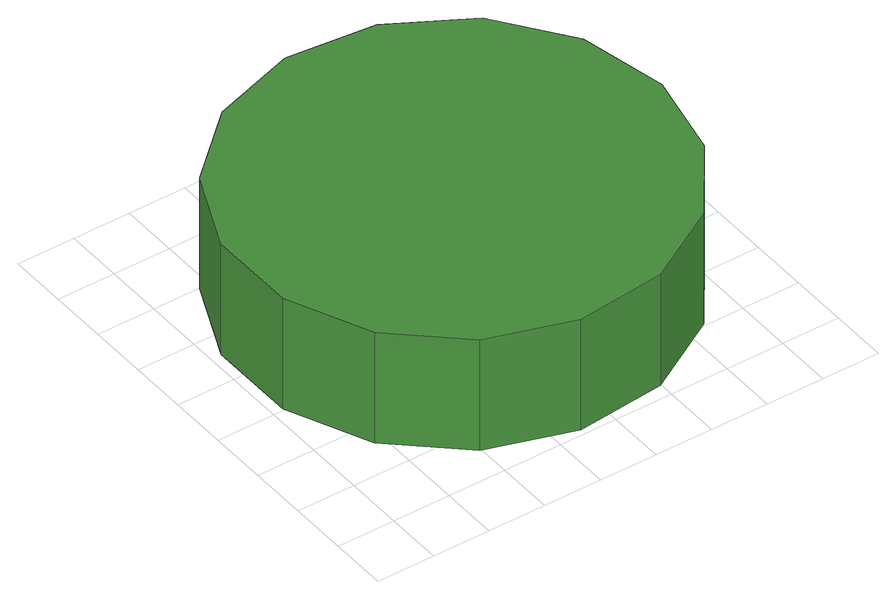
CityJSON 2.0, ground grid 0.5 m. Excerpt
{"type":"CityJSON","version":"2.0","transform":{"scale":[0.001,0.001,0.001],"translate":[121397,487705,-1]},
"CityObjects":{
"tree1":{"type":"SolitaryVegetationObject","attributes":{"function":"something"},"geometry":[{"type":"MultiSurface","lod":"1","boundaries":[[[0,1,2,3,4,5,6,7,8,9,10,11,12,13,14]],[[15,16,17,18,19,20,21,22,23,24,25,26,27,28,29]],[[0,29,28,1]],[[1,28,27,2]],[[2,27,26,3]],[[3,26,25,4]],[[4,25,24,5]],[[5,24,23,6]],[[6,23,22,7]],[[7,22,21,8]],[[8,21,20,9]],[[9,20,19,10]],[[10,19,18,11]],[[11,18,17,12]],[[12,17,16,13]],[[13,16,15,14]],[[14,15,29,0]]]}]}
},
"vertices":[
[3780,1903,1822],[3619,2660,1822],[3164,3287,1822],[2493,3674,1822],[1722,3755,1822],[986,3516,1822],[410,2998,1822],[95,2290,1822],[95,1515,1822],[410,808,1822],[986,289,1822],[1722,50,1822],[2493,131,1822],[3164,518,1822],[3619,1145,1822],[3619,1145,777],[3164,518,777],[2493,131,777],[1722,50,777],[986,289,777],[410,808,777],[95,1515,777],[95,2290,777],[410,2998,777],[986,3516,777],[1722,3755,777],[2493,3674,777],[3164,3287,777],[3619,2660,777],[3780,1903,777]
]}
